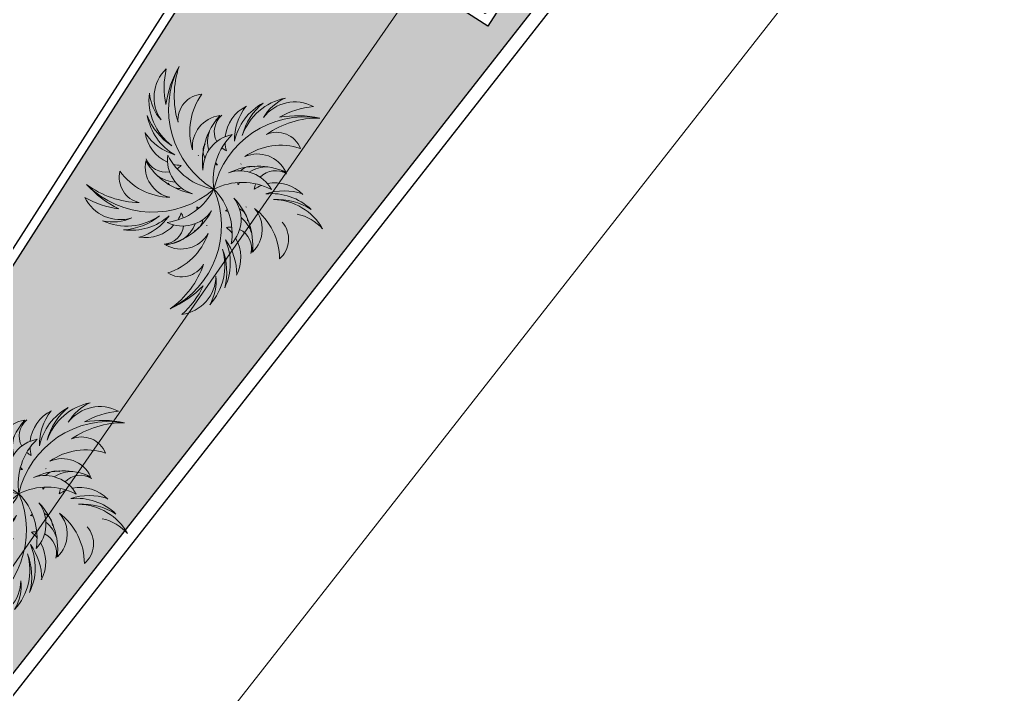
# Model space of a CAD drawing. Header units: inches. Extents: x 249 to 1192, y -18 to 440.
# Drawn here: x 956.36 to 967.36, y 187.47 to 194.92 of the extents above; entities that cross this region are included whole.
import ezdxf

# ---------------------------------------------------------------- set-up
doc = ezdxf.new("R2010")
doc.units = ezdxf.units.IN
doc.header["$MEASUREMENT"] = 0
for name, color, linetype, lineweight in [('DIMENSI', 85, 'Continuous', 20), ('DINDING', 6, 'Continuous', 0), ('PAGAR SITE', 6, 'Continuous', 30), ('RENCANA JALAN', 13, 'Continuous', 15), ('VEGETASI', 60, 'Continuous', 0)]:
    doc.layers.add(name, color=color, linetype=linetype, lineweight=lineweight)
doc.layers.add('KANSTEEN', color=204, linetype='Continuous')
doc.layers.add('RUMPUT', color=86, linetype='Continuous')
doc.styles.get("Standard").update_dxf_attribs({"font": 'arial.ttf'})
doc.dimstyles.new('UK. GDG PERTEMUAN', dxfattribs={"dimtxt": 0.5, "dimasz": 0.5, "dimexe": 0.5, "dimexo": 0.05, "dimgap": 0.1, "dimtad": 2, "dimdec": 0, "dimlfac": 100, "dimzin": 0, "dimdsep": 46, "dimtxsty": 'Standard', "dimblk": 'OBLIQUE', "dimcen": 0.09, "dimclrd": 8, "dimclre": 256, "dimclrt": 256, "dimadec": 0, "dimazin": 0, "dimtfac": 1, "dimtdec": 0, "dimtofl": 0, "dimtmove": 0, "dimatfit": 3, "dimldrblk": 'OBLIQUE', "dimfxl": 0, "dimtolj": 1, "dimtzin": 0, "dimarcsym": 0})
pattern_1 = [(57.36874968947846, (-1.13686837721616e-13, 150.3474551388494), (-0.0535506494527033, 0.244197313478704), [0.046875, -0.30667839075]), (12.36874968947846, (-1.13686837721616e-13, 150.3474551388494), (-0.05355064946683093, 0.2441973135431277), [0.04687499999999999, -0.2031249999999999]), (102.3687496894784, (-1.13686837721616e-13, 150.3474551388494), (-0.2441973135431277, -0.05355064946683093), [0.04687499999999999, -0.203125])]

# ---------------------------------------------------------------- blocks, each defined once
blk = doc.blocks.new('_Oblique')
at = {"color": 0, "linetype": 'ByBlock', "lineweight": -2}
blk.add_line((-0.5, -0.5), (0.5, 0.5), dxfattribs=at)
blk = doc.blocks.new('*D151')
at = {"layer": 'DEFPOINTS', "color": 0}
for p in [(239.54448145212, 239.8570203634465), (197.9183556917595, 186.7456651351838), (199.4931264406561, 185.5114355630786)]:
    blk.add_point(p, dxfattribs=at)
at = {"layer": 'DIMENSI', "lineweight": -2}
for p, q in [((239.5838348570016, 239.8261770574592), (241.9063202986494, 238.0059246715967)), ((197.9577090966412, 186.7148218291966), (200.2801945382889, 184.8945694433341))]:
    blk.add_line(p, q, dxfattribs=at)
at = {"layer": 'DIMENSI', "color": 8, "lineweight": -2}
blk.add_line((241.1192522010166, 238.6227907913413), (199.4931264406561, 185.5114355630786), dxfattribs=at)
for p, rotation in [((241.1192522010166, 238.6227907913413), 51.91235863842284), ((199.4931264406561, 185.5114355630786), 231.9123586384228)]:
    blk.add_blockref('_Oblique', p, dxfattribs=dict(at, rotation=rotation))
at = {"layer": 'DIMENSI', "insert": (220.8872157682856, 211.6117325930077), "char_height": 1.25, "attachment_point": 5, "rotation": 51.91235863842281}
blk.add_mtext('\\A1;67.48', dxfattribs=at)
blk = doc.blocks.new('PHN-58')
for p, q in [((-0.2268848273023245, 1.989610308019984), (-0.2296158479067358, 1.981759008809078)), ((-0.7321468690672006, 1.790561570775722), (-0.725523766775261, 1.785538032286226)), ((0.1185563294195617, 1.57058699392563), (0.1102453724069221, 1.570758161857842)), ((-0.1732113329594895, 1.112567605194183), (-0.1756167749204707, 1.120524692651362))]:
    blk.add_line(p, q)
for centre, radius, start, end in [((0.2951216440085673, 2.45534091038629), 0.7189867714485151, 134.1408962310416, 193.278009883469), ((0.7412244496845659, 1.932895025126033), 1.151971854047867, 113.2259426702708, 199.8163513681401), ((0.2766456891490812, 2.646685065012424), 0.5813253609237009, 146.0536162902804, 182.6573917491517), ((0.1822440194545507, 2.583484480910361), 0.4876476361733822, 94.3388282752953, 175.7371091039892), ((0.8881058168065401, 2.026578453034759), 1.136879178400018, 121.9237593377715, 157.2960437207344), ((0.7937119417652241, 2.237907242890927), 1.054660242113678, 127.9343264475048, 152.1678319889265), ((0.7392445050939678, 1.776227043084198), 1.296722925575251, 110.4145228527281, 132.628102230631), ((0.2163235780731547, 2.427849585606804), 0.7087214044436935, 151.0477784304861, 200.4817999187391), ((0.3307476840711665, 2.529313290259168), 0.7732875516160513, 161.7930169930685, 198.0114951477568), ((-0.1503020000995896, 2.379192470394432), 0.4756996942812537, 148.8682726879166, 206.6400015382339), ((0.131354268716251, 2.565911820262308), 0.6958572664816162, 175.6651667593947, 213.6958722689512), ((0.1046063472225072, 2.283661373844666), 0.3215545907370412, 54.89689068017002, 145.5891347985997), ((-1.170527004422656, 2.363183437716213), 0.4876476361733822, 166.3388282752953, 247.7371091039896), ((-0.6529095389150577, 2.837934746901471), 1.054660242113678, 199.9343264475048, 224.1678319889264), ((-0.2306569432019963, 2.643466114945586), 1.296722925575251, 182.4145228527283, 204.6281022306309), ((-0.42275460592775, 2.86240447350627), 1.136879178400018, 193.9237593377715, 229.2960437207344), ((-0.3790452110151854, 2.693762222841499), 1.151971854047867, 185.2259426702727, 271.8163513681401), ((0.4850632594516426, 1.789339585622109), 0.7822279801477072, 104.4767604484439, 157.5195867213827), ((-0.9093696468260752, 2.196695187275083), 0.3215545907370412, 126.89689068017, 217.5891347985997), ((-0.3216740392830815, 2.405777380106546), 0.7822279801477072, 176.4767604484439, 229.5195867213827), ((-0.5232455596769761, 2.051127142214604), 0.3892870606498801, 129.9790518106205, 218.1243430056059), ((0.07002110298989805, 2.216623225707799), 0.8537788958909139, 171.0512181714697, 220.0488204477906), ((-0.3960713774888518, 2.205745207466062), 0.3918115749127943, 155.7387905961686, 169.8807535267004), ((-0.500970075011228, 2.288437220329836), 0.2641797562107883, 162.7586308715646, 240.3796220257444), ((-0.2182045440481311, 1.910755086998421), 0.439043023691943, 132.8614522931622, 213.6822560223501), ((0.2421367914484627, 2.057152235888303), 0.7789990721848953, 166.986032077688, 221.3629207935167), ((0.08548181047749637, 1.87145255029742), 0.3892870606498801, 57.97905181062041, 146.1243430056059), ((-1.201462614051735, 2.472494813771615), 0.5813253609237009, 218.0536162902804, 254.6573917491517), ((-1.013774123976283, 2.430937893948844), 0.7189867714485151, 206.1408962310415, 265.2780098834689), ((-0.3960713774888518, 2.205745207466062), 0.3918115749127943, 192.7931851154909, 228.1977678709284), ((-0.1503020000995896, 2.379192470394432), 0.4756996942812537, 215.8942123214712, 227.9099676340009), ((0.4262074244637901, 1.358363525901709), 0.8537788958909139, 99.05121817146971, 148.0488204477906), ((0.2718313143176658, 1.798282324518524), 0.3918115749127943, 120.7931851156359, 156.1977678709324), ((0.3180606153742183, 1.923600153572735), 0.2641797562107883, 90.75863087156459, 168.3796220257341), ((0.2718313143176658, 1.798282324518524), 0.3918115749127943, 83.73879059616867, 97.88075352659568), ((-0.500970075011228, 2.288437220329836), 0.2641797562107883, 262.322450103955, 276.9152987344261), ((0.04624291014673787, 1.537963950966272), 0.439043023691943, 60.86145229316219, 141.6822560223501), ((-0.01885070088983909, 1.885185383808825), 0.1677382152128953, 107.196276993331, 170.9835545161602), ((-0.1190189251937923, 1.936204420122046), 0.1203629589588071, 65.15248026450773, 69.15062685064596), ((0.512736374624339, 1.6181399058148), 0.4756996942812537, 76.86827268791663, 134.6400015382194), ((0.7773536085159805, 1.407968324634933), 0.6958572664816162, 103.6651667593947, 141.6958722689512), ((0.6723055804968112, 1.284494140691933), 0.7087214044436935, 79.04777843048618, 128.4817999187391), ((0.8041622872352825, 1.207024355108334), 0.7732875516160513, 89.7930169930684, 126.0114951477568), ((-1.011978264966295, 2.347501194376736), 0.7087214044436935, 223.0477784304862, 272.4817999187391), ((-1.073116983613637, 2.487678997166331), 0.7732875516160513, 233.7930169930685, 270.0114951477568), ((-0.6480224539156652, 1.876644813938125), 0.1203629589588071, 137.1524802645035, 141.1506268506991), ((-0.5685467836318239, 1.956144706684373), 0.1677382152128953, 179.196276993331, 242.983554516152), ((0.3277281671801155, 1.14539253480552), 0.7789990721848953, 94.98603207768795, 149.3629207935167), ((0.3180606153742183, 1.923600153572735), 0.2641797562107883, 190.322450103972, 204.9152987344261), ((0.512736374624339, 1.6181399058148), 0.4756996942812537, 143.8942123214872, 155.9099676340009), ((0.7228013204990127, 1.218048014006904), 0.7189867714485151, 62.14089623104159, 121.278009883469), ((0.8990710457525175, 1.294748285072103), 0.5813253609237009, 74.0536162902804, 110.6573917491515), ((-0.3960713774888518, 2.205745207466062), 0.3918115749127943, 254.221907690472, 259.2152124369714), ((-0.5685467836318239, 1.956144706684373), 0.1677382152128953, 295.9870592703656, 306.2390721325756), ((-0.01885070088983909, 1.885185383808825), 0.1677382152128953, 223.9870592704155, 234.2390721325757), ((0.2718313143176658, 1.798282324518524), 0.3918115749127943, 182.2219076904973, 187.2152124369714), ((-1.078996128609081, 1.983783676398975), 0.4756996942812537, 220.8682726879166, 278.6400015382425), ((-1.169540206459235, 2.309354161539023), 0.6958572664816162, 247.6651667593951, 285.6958722689512), ((0.1480916137695552, 0.8315970712088969), 0.7822279801477072, 32.47676044844386, 85.51958672138265), ((0.1027082251002938, 1.236995913300419), 0.3892870606498801, 345.9790518106204, 74.12434300560591), ((0.5006519156156273, 1.346186929985038), 0.3215545907370412, 342.89689068017, 73.58913479859973), ((-1.448855281449109, 1.863443355882957), 1.151971854047867, 257.2259426702727, 343.8163513681401), ((-0.6514474125600387, 2.257499238508), 0.7789990721848953, 238.9860320776879, 293.3629207935145), ((-0.654468743355018, 1.774449406535993), 0.439043023691943, 204.8614522931621, 285.6822560223501), ((-1.078996128609081, 1.983783676398975), 0.4756996942812537, 287.8942123214994, 299.909967634001), ((-1.101045149080193, 1.622233600357482), 0.2641797562107883, 334.3224501039895, 348.9152987344261), ((-1.118121428928045, 1.469560790922969), 0.7789990721848953, 310.9860320776879, 5.36292079351667), ((-0.9897646070449362, 0.5894108792184074), 1.151971854047867, 329.2259426702726, 55.81635136814014), ((-0.5129576441703065, 0.7822410511111269), 0.7789990721848953, 22.98603207768793, 77.36292079351674), ((-0.2265837705865756, 1.171260678667814), 0.439043023691943, 348.8614522931621, 69.68225602235019), ((-0.2799784370929714, 0.754393373353464), 0.8537788958909139, 27.05121817146969, 76.04882044779063), ((0.08352840706612241, 1.340465705861604), 0.1677382152128953, 35.19627699333095, 98.98355451617796), ((-1.101045149080193, 1.622233600357482), 0.2641797562107883, 234.7586308715646, 312.3796220257629), ((-0.9899848936988214, 1.696444953517204), 0.3918115749127943, 227.7387905961686, 241.8807535265423), ((-0.8563000028133168, 2.143086738928307), 0.8537788958909139, 243.0512181714786, 292.04882044779), ((-0.8822333530994904, 1.527715507121453), 0.3892870606498801, 201.9790518106204, 290.1243430056058), ((-0.9899848936988214, 1.696444953517204), 0.3918115749127943, 264.793185115674, 300.1977678709532), ((0.08352840706612241, 1.340465705861604), 0.1677382152128953, 151.9870592703949, 162.2390721325756), ((0.09070436503043666, 1.03715615993125), 0.3918115749127943, 110.2219076904884, 115.2152124369603), ((0.09070436503043666, 1.03715615993125), 0.3918115749127943, 48.79318511554496, 84.19776787093303), ((0.1010967083554348, 1.451497097068852), 0.1203629589588071, 353.1524802645035, 357.1506268506887), ((-0.8058985430348073, 1.45528030173973), 0.1677382152128953, 251.196276993331, 260.9213826409543), ((-0.8058985430348073, 1.45528030173973), 0.1677382152128953, 287.4607396215468, 314.9835545161865), ((-0.6596473877429716, 1.317416728067418), 0.439043023691943, 276.8614522931622, 357.6822560223501), ((-1.072611614577209, 1.239378989483676), 0.8537788958909139, 315.0512181714697, 4.048820447790566), ((-0.4028939150956141, 1.074769753141386), 0.1677382152128953, 79.98705927044011, 90.23907213257566), ((-0.6891409351902382, 0.974217203663839), 0.3918115749127943, 38.22190769051527, 43.21521243697143), ((0.2241743425246447, 1.031914824627696), 0.2641797562107883, 118.3224501039708, 132.9152987344261), ((0.2241743425246447, 1.031914824627696), 0.2641797562107883, 18.75863087156461, 96.3796220257416), ((-1.157236752775383, 1.829014374768178), 0.7822279801477072, 248.4767604484441, 301.5195867213827), ((-0.4028939150956141, 1.074769753141386), 0.1677382152128953, 323.196276993331, 26.98355451622977), ((-0.006177493156901193, 0.7523747613791709), 0.4756996942812537, 71.89421232148416, 83.90996763400092), ((-0.006177493156901193, 0.7523747613791709), 0.4756996942812537, 4.868272687916644, 62.64000153822408), ((0.09070436503043666, 1.03715615993125), 0.3918115749127943, 11.73879059616861, 25.88075352668425), ((-1.139995698578872, 1.205472684358995), 0.3215545907370412, 198.89689068017, 289.5891347985997), ((-0.9899222797885763, 0.978355037248539), 0.4756996942812537, 359.8942123215091, 11.90996763400093), ((-0.6528812522811052, 0.8456600523481654), 0.2641797562107883, 46.32245010399866, 60.9152987344261), ((-0.6891409351902382, 0.974217203663839), 0.3918115749127943, 299.7387905961686, 12.19776787096878), ((-0.495372641274983, 1.024554738302021), 0.3892870606498801, 273.9790518106204, 2.124343005605924), ((-0.8669056167486922, 0.8561174395301858), 0.7822279801477072, 320.4767604484439, 13.51958672138267), ((-0.2741838782025674, 0.497513220479048), 0.7087214044436935, 7.047778430486193, 56.48179991873909), ((-0.1242913278802504, 0.435762230110381), 0.6958572664816162, 31.6651667593947, 69.69587226895129), ((-1.622750538006883, 1.873986569811859), 1.136879178400018, 265.9237593377715, 301.2960437207344), ((-1.39503651222488, 1.178563102955415), 0.7189867714485151, 278.1408962310416, 337.278009883469), ((-1.315128542430916, 1.154487710081398), 0.7087214044436935, 295.0477784304765, 344.4817999187391), ((-1.467338457699721, 1.139658651857243), 0.7732875516160513, 305.7930169930685, 342.0114951477567), ((-0.9899222797885763, 0.978355037248539), 0.4756996942812537, 292.8682726879152, 350.6400015382464), ((-1.327537878478704, 0.9928493146892716), 0.6958572664816162, 319.6651667593947, 357.6958722689511), ((-0.6528812522811052, 0.8456600523481654), 0.2641797562107883, 306.7586308715645, 24.37962202577113), ((-0.3217738638923784, 0.428955932077498), 0.7189867714485151, 350.1408962310416, 49.27800988346905), ((-0.3071160570229026, 0.3481705568448401), 0.7732875516160513, 17.79301699306841, 54.01149514775683), ((-1.355166339101306, 1.989026633093069), 1.296722925575251, 254.4145228527282, 276.628102230631), ((-1.67060022853649, 1.647534659668921), 1.054660242113678, 271.9343264475048, 296.1678319889179), ((-1.379037494520965, 1.008544974072922), 0.4876476361733822, 238.3388282752953, 319.7371091039893), ((-1.49255842181557, 1.012902536022684), 0.5813253609237009, 290.0536162902803, 326.6573917491517), ((-0.2685544530191493, 0.6798296736330958), 0.3215545907370412, 270.89689068017, 1.589134798599741), ((-1.053528386927397, 0.4272846912622654), 1.136879178400018, 337.9237593377716, 13.29604372073437), ((-0.1551330423124142, 0.3916334062772613), 0.4876476361733822, 310.3388282752953, 31.73710910398928), ((-0.1943572260641027, 0.2850151513570953), 0.5813253609237009, 2.053616290280428, 38.65739174915169), ((-1.080249921252626, 0.7173217181675096), 1.296722925575251, 326.4145228527282, 348.628102230631), ((-0.8529461885613543, 0.3117994407690539), 1.054660242113678, 343.9343264475048, 8.1678319889265)]:
    blk.add_arc(centre, radius, start, end)
blk = doc.blocks.new('TAPAK')
at = {"layer": 'PAGAR SITE'}
for points in [[(139.8030665763735, 187.3690741418828), (137.84560980871, 188.2685178808201), (144.9357596205815, 206.6483920818373), (129.9734477652098, 218.6556809006473), (147.8531234604804, 253.7936992966494), (152.2845818887893, 251.4217517426239), (170.0457614442041, 244.61386010742), (173.9541275252621, 249.1971732825822), (185.5825499774351, 262.9761678494497), (190.5190300749963, 271.0225809786882), (198.3754611163797, 266.6320808600244), (239.5444814521198, 239.8570203634463), (197.9183556917595, 186.7456651351839), (197.4016729373661, 184.0955634519815), (182.0766370042201, 196.8058495875406), (172.7601028856106, 184.6568458416861), (169.8431924775636, 181.4162851384394), (164.0755296469461, 173.7295325424264), (162.3114334203818, 174.9607641451378)], [(139.8571582898389, 187.5092966922086), (138.0362682734078, 188.3459885423828), (145.1151815070778, 206.6967340367756), (130.1624403588543, 218.6963423416355), (147.9173587668499, 253.5891815783497), (152.2221003628903, 251.2850594784531), (170.0910920203197, 244.4358432732685), (174.0685134918042, 249.1001372148669), (185.7044857051702, 262.8880778033369), (190.5715742339467, 270.8213833702856), (198.2978960855188, 266.5035936732237), (239.3253559860834, 239.8205997156313), (197.7780338227756, 186.8097910974575), (197.3028268650324, 184.3724216519392), (182.0524409361768, 197.0207945287829), (172.6446656806694, 184.7528099581029), (169.7272282753677, 181.5116637838079), (164.042532339159, 173.9354838772376), (162.4015125935179, 175.0808156006901)]]:
    blk.add_lwpolyline(points, dxfattribs=at)
at = {"layer": 'RENCANA JALAN'}
blk.add_lwpolyline([(238.8186076660272, 246.4668074431007), (180.9058510639857, 163.0774370909467, 0.3362561549102545), (181.0457218854317, 159.6889200181071, 4.598988858042809)], format="xyb", dxfattribs=at)
at = {"layer": 'DIMENSI'}
dim = blk.add_aligned_dim(p1=(239.54448145212, 239.8570203634465), p2=(197.9183556917595, 186.7456651351838), distance=2.0008062245603324, text='67.48', dimstyle='UK. GDG PERTEMUAN', override={"dimtxt": 1.25, "dimasz": 1, "dimexe": 1}, dxfattribs=at)
dim.commit()
dim.dimension.update_dxf_attribs({"geometry": '*D151', "text_midpoint": (220.8872157682856, 211.6117325930077)})

msp = doc.modelspace()

# ---------------------------------------------------------------- hatches: boundary and pattern name
at = {"layer": 'RUMPUT'}
h = msp.add_hatch(dxfattribs=at)
h.set_pattern_fill('GRASS', color=256, scale=0.25, angle=-32.63125031052153, style=0)
h.set_pattern_definition(pattern_1)
edge = h.paths.add_edge_path(flags=17)
edge.add_line((928.2641801358428, 238.1271219383081), (928.210257116251, 238.0429060968166))
edge.add_line((928.210257116251, 238.0429060968166), (927.4523145428276, 238.5282132731405))
edge.add_line((927.4523145428276, 238.5282132731405), (927.9376217191517, 239.2861558465638))
edge.add_line((927.9376217191517, 239.2861558465638), (944.9810419464962, 265.7187626837782))
edge.add_line((944.9810419464962, 265.7187626837782), (944.6881731201453, 265.9062852588823))
edge.add_line((944.6881731201453, 265.9062852588823), (940.4070226355533, 258.9280528368603))
edge.add_line((940.4070226355533, 258.9280528368603), (924.793628950703, 240.4758183067917))
edge.add_line((924.793628950703, 240.4758183067918), (906.9246372932736, 247.3250345119762))
edge.add_line((906.9246372932736, 247.3250345119762), (902.6198956972331, 249.6291566118728))
edge.add_line((902.6198956972331, 249.6291566118728), (887.5537847216923, 220.0204940367008))
edge.add_line((887.5537847216923, 220.0204940367008), (887.5839640358096, 220.0011703593785))
edge.add_line((887.5839640358096, 220.0011703593785), (891.4664214464029, 226.0647109467683))
edge.add_line((891.4664214464029, 226.0647109467683), (893.1507382762344, 224.9862505549363))
edge.add_line((893.1507382762344, 224.9862505549363), (895.8468892558132, 229.1970426295128))
edge.add_line((895.8468892558132, 229.1970426295128), (898.4575803420504, 227.5254290221743))
edge.add_line((898.4575803420504, 227.5254290221743), (900.9840555867964, 225.9077384344269))
edge.add_line((900.9840555867964, 225.9077384344269), (903.1766002224102, 224.503862094208))
edge.add_line((903.1766002224102, 224.503862094208), (906.037006076289, 222.6723572589328))
edge.add_line((906.037006076289, 222.6723572589328), (908.5634813210348, 221.0546666711856))
edge.add_line((908.5634813210348, 221.0546666711856), (911.0899565657807, 219.4369760834385))
edge.add_arc((911.5752637421048, 220.1949186568622), 0.8999999999999068, 237.3687496894809, 417.3687496894814)
edge.add_line((912.0605709184289, 220.9528612302859), (909.534095673683, 222.570551818033))
edge.add_line((909.534095673683, 222.570551818033), (907.0076204289372, 224.1882424057802))
edge.add_line((907.0076204289372, 224.1882424057802), (905.42870871042, 225.1992123850987))
edge.add_line((905.42870871042, 225.1992123850987), (904.4811451841912, 225.8059329935278))
edge.add_line((904.4811451841912, 225.8059329935278), (901.9546699394456, 227.4236235812754))
edge.add_line((901.9546699394456, 227.4236235812754), (899.4281946946995, 229.0413141690227))
edge.add_line((899.4281946946995, 229.0413141690227), (896.8175036084623, 230.7129277763615))
edge.add_line((896.8175036084623, 230.7129277763615), (899.5136545880415, 234.9237198509381))
edge.add_line((899.5136545880415, 234.9237198509381), (897.8293377582105, 236.00218024277))
edge.add_line((897.8293377582105, 236.00218024277), (901.7117951688039, 242.0657208301597))
edge.add_line((901.7117951688039, 242.0657208301597), (903.3961119986349, 240.9872604383278))
edge.add_line((903.3961119986349, 240.9872604383278), (906.0922629782136, 245.1980525129046))
edge.add_line((906.0922629782136, 245.1980525129046), (921.3353302881802, 235.4379859668289))
edge.add_line((921.3353302881802, 235.4379859668289), (926.4724966191635, 232.1486817717427))
edge.add_line((926.4724966191635, 232.1486817717427), (923.7225291895685, 227.8538402938037))
edge.add_line((923.7225291895685, 227.8538402938037), (919.463051469438, 221.1432149451381))
edge.add_line((919.463051469438, 221.1432149451381), (919.6768221338963, 221.0063385626959))
edge.add_line((919.6768221338963, 221.0063385626959), (925.0547665600767, 229.3244415627794))
edge.add_arc((932.3615963517667, 223.5711608990821), 9.300000000000063, 66.3350080141156, 141.7836714338509, ccw=False)
edge.add_line((936.0945068641441, 232.0891054343901), (936.5596564253325, 232.8155662671032))
edge.add_line((936.5596564253325, 232.8155662671032), (928.2641801358428, 238.1271219383082))
edge = h.paths.add_edge_path()
edge.add_arc((902.0036540352787, 201.3876506392976), 2.899999999999944, 21.48045213667681, 57.36874968948014)
edge.add_line((903.5674216034344, 203.829910042552), (886.5721298860623, 214.7119178929705))
edge.add_line((886.5721298860623, 214.7119178929705), (889.268280865641, 218.9227099675464))
edge.add_line((889.268280865641, 218.9227099675464), (887.5537847216923, 220.0204940367008))
edge.add_line((887.5537847216923, 220.0204940367008), (884.8649772892378, 214.7363173751585))
edge.add_line((884.8649772892378, 214.7363173751585), (899.8177184374614, 202.7367090702986))
edge.add_line((899.8177184374614, 202.7367090702986), (892.7388052037915, 184.3859635759057))
edge.add_line((892.7388052037915, 184.3859635759057), (893.0458401206889, 184.2448822308663))
edge.add_line((893.0458401206889, 184.2448822308663), (904.7022274439961, 202.44958357398))
edge = h.paths.add_edge_path()
edge.add_arc((936.7399936000422, 195.4112244067168), 1.89999999999996, 57.36874968947894, 147.3687496894797)
edge.add_line((935.1398926117032, 196.4357617789567), (918.3671724142149, 170.2404790178616))
edge.add_line((918.3671724142149, 170.2404790178616), (918.7450692695428, 169.9754589107608))
edge.add_line((918.7450692695428, 169.9754589107608), (936.7549778665604, 193.0607695623063))
edge.add_line((936.7549778665604, 193.0607695623063), (952.0053637954162, 180.4123966854627))
edge.add_line((952.0053637954162, 180.4123966854627), (952.4805707531592, 182.8497661309809))
edge.add_line((952.4805707531592, 182.8497661309809), (994.0278929164666, 235.8605747491551))
edge.add_line((994.0278929164666, 235.8605747491551), (953.0004330159019, 262.5435687067472))
edge.add_line((953.0004330159019, 262.5435687067472), (949.137272090116, 264.7024635552781))
edge.add_line((949.137272090116, 264.7024635552781), (945.2741111643296, 266.861358403809))
edge.add_line((945.2741111643296, 266.861358403809), (940.4070226355533, 258.9280528368603))
edge.add_line((940.4070226355533, 258.9280528368603), (924.793628950703, 240.4758183067917))
edge.add_line((924.793628950703, 240.4758183067918), (906.9246372932736, 247.3250345119762))
edge.add_line((906.9246372932736, 247.3250345119762), (902.6198956972331, 249.6291566118728))
edge.add_line((902.6198956972331, 249.6291566118728), (887.5537847216923, 220.0204940367008))
edge.add_line((887.5537847216923, 220.0204940367008), (887.5839640358096, 220.0011703593785))
edge.add_line((887.5839640358096, 220.0011703593785), (891.4664214464029, 226.0647109467683))
edge.add_line((891.4664214464029, 226.0647109467683), (893.1507382762344, 224.9862505549363))
edge.add_line((893.1507382762344, 224.9862505549363), (895.8468892558132, 229.1970426295128))
edge.add_line((895.8468892558132, 229.1970426295128), (898.4575803420504, 227.5254290221743))
edge.add_line((898.4575803420504, 227.5254290221743), (900.9840555867964, 225.9077384344269))
edge.add_line((900.9840555867964, 225.9077384344269), (903.1766002224102, 224.503862094208))
edge.add_line((903.1766002224102, 224.503862094208), (906.037006076289, 222.6723572589328))
edge.add_line((906.037006076289, 222.6723572589328), (908.5634813210348, 221.0546666711856))
edge.add_line((908.5634813210348, 221.0546666711856), (911.0899565657807, 219.4369760834385))
edge.add_arc((911.5752637421048, 220.1949186568622), 0.8999999999999068, 237.3687496894809, 417.3687496894814)
edge.add_line((912.0605709184289, 220.9528612302859), (909.534095673683, 222.570551818033))
edge.add_line((909.534095673683, 222.570551818033), (907.0076204289372, 224.1882424057802))
edge.add_line((907.0076204289372, 224.1882424057802), (905.42870871042, 225.1992123850987))
edge.add_line((905.42870871042, 225.1992123850987), (904.4811451841912, 225.8059329935278))
edge.add_line((904.4811451841912, 225.8059329935278), (901.9546699394456, 227.4236235812754))
edge.add_line((901.9546699394456, 227.4236235812754), (899.4281946946995, 229.0413141690227))
edge.add_line((899.4281946946995, 229.0413141690227), (896.8175036084623, 230.7129277763615))
edge.add_line((896.8175036084623, 230.7129277763615), (899.5136545880415, 234.9237198509381))
edge.add_line((899.5136545880415, 234.9237198509381), (897.8293377582105, 236.00218024277))
edge.add_line((897.8293377582105, 236.00218024277), (901.7117951688039, 242.0657208301597))
edge.add_line((901.7117951688039, 242.0657208301597), (903.3961119986349, 240.9872604383278))
edge.add_line((903.3961119986349, 240.9872604383278), (906.0922629782136, 245.1980525129046))
edge.add_line((906.0922629782136, 245.1980525129046), (921.3353302881802, 235.4379859668289))
edge.add_line((921.3353302881802, 235.4379859668289), (926.4724966191635, 232.1486817717427))
edge.add_line((926.4724966191635, 232.1486817717427), (923.7225291895685, 227.8538402938037))
edge.add_line((923.7225291895685, 227.8538402938037), (919.463051469438, 221.1432149451381))
edge.add_line((919.463051469438, 221.1432149451381), (919.6768221338963, 221.0063385626959))
edge.add_line((919.6768221338963, 221.0063385626959), (925.0547665600767, 229.3244415627794))
edge.add_arc((932.3615963517667, 223.5711608990821), 9.300000000000063, 66.3350080141156, 141.7836714338509, ccw=False)
edge.add_line((936.0945068641441, 232.0891054343901), (936.5596564253325, 232.8155662671032))
edge.add_line((936.5596564253325, 232.8155662671032), (928.2641801358428, 238.1271219383082))
edge.add_line((928.2641801358428, 238.1271219383081), (928.210257116251, 238.0429060968166))
edge.add_line((928.210257116251, 238.0429060968166), (927.4523145428276, 238.5282132731405))
edge.add_line((927.4523145428276, 238.5282132731405), (927.9376217191517, 239.2861558465638))
edge.add_line((927.9376217191517, 239.2861558465638), (944.9810419464962, 265.7187626837782))
edge.add_line((944.9810419464962, 265.7187626837782), (944.8968261050046, 265.7726857033697))
edge.add_line((944.8968261050046, 265.7726857033697), (945.3821332813287, 266.5306282767932))
edge.add_line((945.3821332813287, 266.5306282767932), (945.0378815538875, 265.6220840357166))
edge.add_line((945.0378815538875, 265.6220840357167), (966.3961127163826, 251.8283722682141))
edge.add_line((966.3961127163826, 251.8283722682141), (987.2184795251611, 238.4959056741984))
edge.add_line((987.2184795251611, 238.4959056741984), (987.7848094723096, 239.3803879124368))
edge.add_line((987.7848094723096, 239.3803879124368), (987.3024339253069, 238.4415765959837))
edge.add_line((987.3024339253069, 238.4415765959837), (987.976155706937, 238.0101864792329))
edge.add_line((987.976155706937, 238.0101864792329), (989.8828169332336, 236.9080762407978))
edge.add_line((989.8828169332336, 236.9080762407978), (990.456695261496, 236.5406245619924))
edge.add_line((990.456695261496, 236.5406245619924), (978.5775728439761, 217.9538006475311))
edge.add_line((978.5775728439761, 217.9538006475311), (977.5716846833687, 218.6082348150211))
edge.add_line((977.5716846833687, 218.6082348150211), (973.9826760007684, 213.1882625206376))
edge.add_arc((963.9830200851625, 219.4284287330935), 11.78697555735094, 271.6088435800943, 328.0342658814109, ccw=False)
edge.add_line((964.3139503599156, 207.6460996788343), (963.9111392153794, 207.5327163177247))
edge.add_line((963.9111392153794, 207.5327163177247), (963.6031439829554, 207.2494292874127))
edge.add_line((963.6031439829554, 207.2494292874126), (962.2875738019667, 205.2953188658096))
edge.add_line((962.2875738019667, 205.2953188658096), (966.4964052996175, 202.6004232347034))
edge.add_line((966.4964052996175, 202.6004232347034), (961.5354874971925, 194.8525658174829))
edge.add_line((961.5354874971925, 194.8525658174829), (959.0090122524454, 196.4702564052309))
edge.add_line((959.0090122524454, 196.4702564052309), (955.8275540965427, 191.5015217572303))
edge.add_line((955.8275540965427, 191.5015217572303), (953.0774800973728, 187.2065138411622))
edge.add_line((953.0774800973728, 187.2065138411622), (937.7645309722822, 197.0113253950558))
h = msp.add_hatch(dxfattribs=at)
h.set_pattern_fill('GRASS', color=256, scale=0.25, angle=-32.63125031052153, style=0)
h.set_pattern_definition(pattern_1)
edge = h.paths.add_edge_path()
edge.add_line((944.6616194077268, 265.863002973527), (944.9535297677759, 265.6760941000285))
edge.add_line((944.9535297677759, 265.6760941000285), (944.9810419464962, 265.7187626837782))
edge.add_line((944.9810419464962, 265.7187626837782), (944.8968261050046, 265.7726857033697))
edge.add_line((944.8968261050046, 265.7726857033697), (945.3821332813287, 266.5306282767932))
edge.add_line((945.3821332813287, 266.5306282767932), (946.1400758547524, 266.0453211004692))
edge.add_line((946.1400758547524, 266.0453211004692), (987.7311629355853, 239.2966038760912))
edge.add_line((987.7311629355853, 239.2966038760912), (987.7848094723096, 239.3803879124368))
edge.add_line((987.7848094723096, 239.3803879124368), (988.542752045733, 238.8950807361128))
edge.add_line((988.542752045733, 238.8950807361128), (987.976155706937, 238.0101864792329))
edge.add_line((987.976155706937, 238.0101864792329), (989.8828169332336, 236.9080762407978))
edge.add_line((989.8828169332336, 236.9080762407978), (990.456695261496, 236.5406245619924))
edge.add_line((990.456695261496, 236.5406245619924), (978.5775728439763, 217.9538006475308))
edge.add_line((978.5775728439763, 217.9538006475308), (977.5716846833687, 218.6082348150209))
edge.add_line((977.5716846833687, 218.6082348150209), (973.9826760007684, 213.1882625206373))
edge.add_arc((963.983020085164, 219.4284287330915), 11.78697555734887, 271.60884358008735, 328.03426588141417, ccw=False)
edge.add_line((964.3139503599156, 207.6460996788343), (963.9111392153794, 207.5327163177247))
edge.add_line((963.9111392153794, 207.5327163177247), (963.6031439829554, 207.2494292874126))
edge.add_line((963.6031439829554, 207.2494292874126), (962.2875738019667, 205.2953188658096))
edge.add_line((962.2875738019667, 205.2953188658096), (966.4964052996175, 202.6004232347034))
edge.add_line((966.4964052996175, 202.6004232347034), (961.5354874971925, 194.8525658174829))
edge.add_line((961.5354874971925, 194.8525658174829), (959.0090122524454, 196.4702564052309))
edge.add_line((959.0090122524454, 196.4702564052309), (953.0774800973728, 187.2065138411622))
edge.add_line((953.0774800973728, 187.2065138411622), (937.7645309722822, 197.0113253950558))
edge.add_arc((936.7399936000422, 195.4112244067168), 1.89999999999995, 57.36874968947883, 147.3687496894803)
edge.add_line((935.1398926117032, 196.4357617789567), (918.3671724142149, 170.2404790178616))
edge.add_line((918.3671724142149, 170.2404790178616), (918.7450692695428, 169.9754589107608))
edge.add_line((918.7450692695428, 169.9754589107608), (936.7549778665604, 193.0607695623063))
edge.add_line((936.7549778665604, 193.0607695623063), (952.0053637954162, 180.4123966854627))
edge.add_line((952.0053637954162, 180.4123966854627), (952.4805707531592, 182.8497661309809))
edge.add_line((952.4805707531592, 182.8497661309809), (994.0278929164666, 235.8605747491551))
edge.add_line((994.0278929164666, 235.8605747491551), (953.0004330159019, 262.5435687067472))
edge.add_line((953.0004330159019, 262.5435687067472), (945.2741111643296, 266.861358403809))
edge.add_line((945.2741111643296, 266.861358403809), (944.6616194077268, 265.863002973527))
edge = h.paths.add_edge_path()
edge.add_line((927.5389045125903, 239.1270715606151), (939.6293338939829, 258.0089640506233))
edge.add_line((939.6293338939829, 258.0089640506233), (924.793628950703, 240.4758183067918))
edge.add_line((924.793628950703, 240.4758183067918), (906.9246372932736, 247.3250345119762))
edge.add_line((906.9246372932736, 247.3250345119762), (902.6198956972331, 249.6291566118728))
edge.add_line((902.6198956972331, 249.6291566118728), (887.5537847216923, 220.0204940367008))
edge.add_line((887.5537847216923, 220.0204940367008), (887.5839640358096, 220.0011703593785))
edge.add_line((887.5839640358096, 220.0011703593785), (891.4664214464029, 226.0647109467683))
edge.add_line((891.4664214464029, 226.0647109467683), (893.1507382762344, 224.9862505549363))
edge.add_line((893.1507382762344, 224.9862505549363), (895.8468892558132, 229.1970426295128))
edge.add_line((895.8468892558132, 229.1970426295128), (911.0899565657807, 219.4369760834385))
edge.add_arc((911.5752637421048, 220.1949186568622), 0.8999999999999188, 237.3687496894814, 417.3687496894813)
edge.add_line((912.0605709184289, 220.9528612302859), (896.8175036084623, 230.7129277763615))
edge.add_line((896.8175036084623, 230.7129277763615), (899.5136545880415, 234.9237198509381))
edge.add_line((899.5136545880415, 234.9237198509381), (897.8293377582105, 236.00218024277))
edge.add_line((897.8293377582105, 236.00218024277), (901.7117951688039, 242.0657208301597))
edge.add_line((901.7117951688039, 242.0657208301597), (903.3961119986349, 240.9872604383278))
edge.add_line((903.3961119986349, 240.9872604383278), (906.0922629782136, 245.1980525129046))
edge.add_line((906.0922629782136, 245.1980525129046), (926.4724966191635, 232.1486817717427))
edge.add_line((926.4724966191635, 232.1486817717427), (923.7225291895685, 227.8538402938034))
edge.add_line((923.7225291895685, 227.8538402938034), (919.463051469438, 221.1432149451381))
edge.add_line((919.463051469438, 221.1432149451381), (919.6768221338963, 221.0063385626959))
edge.add_line((919.6768221338963, 221.0063385626959), (925.0547665600767, 229.3244415627793))
edge.add_arc((932.3615963517668, 223.5711608990819), 9.3000000000002, 66.33500801411662, 141.7836714338508, ccw=False)
edge.add_line((936.0945068641441, 232.0891054343901), (936.4790483788139, 232.6896743100139))
edge.add_line((936.4790483788139, 232.6896743100139), (927.7208167662686, 238.2975301061033))
edge.add_line((927.7208167662686, 238.2975301061033), (927.6671702295447, 238.2137460697578))
edge.add_line((927.6671702295447, 238.2137460697578), (927.077659339104, 238.5912072068986))
edge.add_line((927.077659339104, 238.5912072068986), (927.4551204762449, 239.1807180973389))
edge.add_line((927.4551204762449, 239.1807180973389), (927.5389045125903, 239.1270715606151))

# ---------------------------------------------------------------- linework, layer by layer
at = {"layer": 'DINDING'}
msp.add_lwpolyline([(894.1468256476227, 183.7389836816773), (892.7388052037915, 184.3859635759057), (899.8177184374614, 202.7367090702986), (884.8649772892378, 214.7363173751585), (902.6198956972332, 249.6291566118728), (906.9246372932736, 247.3250345119762), (924.7936289507029, 240.4758183067918), (940.4070226355533, 258.9280528368603), (945.2741111643297, 266.861358403809), (949.137272090116, 264.7024635552781), (953.0004330159019, 262.5435687067471), (994.0278929164667, 235.8605747491551), (952.4805707531593, 182.8497661309809), (952.0053637954162, 180.4123966854627), (936.7549778665604, 193.0607695623063), (918.7450692695428, 169.9754589107608), (917.3018798450047, 170.9875716353452)], dxfattribs=at)
at = {"layer": 'KANSTEEN'}
for points in [[(977.541824967798, 218.7472069215089), (977.4878606776383, 218.6627709906705), (973.9036956846513, 213.2503685325997, -0.2453192679028253), (964.3099760409765, 207.7460206715685, 0.239029466686969), (963.5201911776876, 207.305275792211), (962.1474743639577, 205.2662813923822), (966.3582664385343, 202.5701304128035), (961.5051946752926, 194.990704678566), (958.9787194305455, 196.608395266314), (955.7433382550512, 191.5554447768218), (953.0471872754728, 187.3446527022453), (937.8184539918739, 197.0955412365474, 0.4142135623730865), (935.0556767702118, 196.4896847985483), (935.0556767702118, 196.4896847985483), (918.285226831968, 170.297947680745)], [(977.6260859395137, 218.6933544503909), (977.5716846833687, 218.6082348150211), (973.9875164526997, 213.1958274677673, -0.2453014755722566), (964.3139503599156, 207.6460996788343, 0.2390294666869749), (963.6031439829554, 207.2494292874126), (962.2875738019661, 205.2953188658099), (966.4964052996174, 202.6004232347034), (961.5354874971925, 194.8525658174829), (959.0090122524455, 196.4702564052309), (955.8275540965427, 191.5015217572303), (953.0774800973727, 187.2065138411622), (937.7645309722823, 197.0113253950558, 0.4142135623730755), (935.1398926117033, 196.4357617789568), (918.3694426734595, 170.2440246611534)]]:
    msp.add_lwpolyline(points, format="xyb", dxfattribs=at)

# ---------------------------------------------------------------- block references
at = {"layer": 'DINDING'}
msp.add_blockref('TAPAK', (754.7025369303852, -3.960024966478187), dxfattribs=at)
at = {"layer": 'VEGETASI', "xscale": 0.891835769456639, "yscale": 0.8918357694566391, "zscale": 0.891835769458966, "rotation": 327.3687496894784}
for p in [(958.0207123272742, 191.7269523683712), (955.8637915436111, 188.35831870871)]:
    msp.add_blockref('PHN-58', p, dxfattribs=at)

doc.saveas('drawing.dxf')
